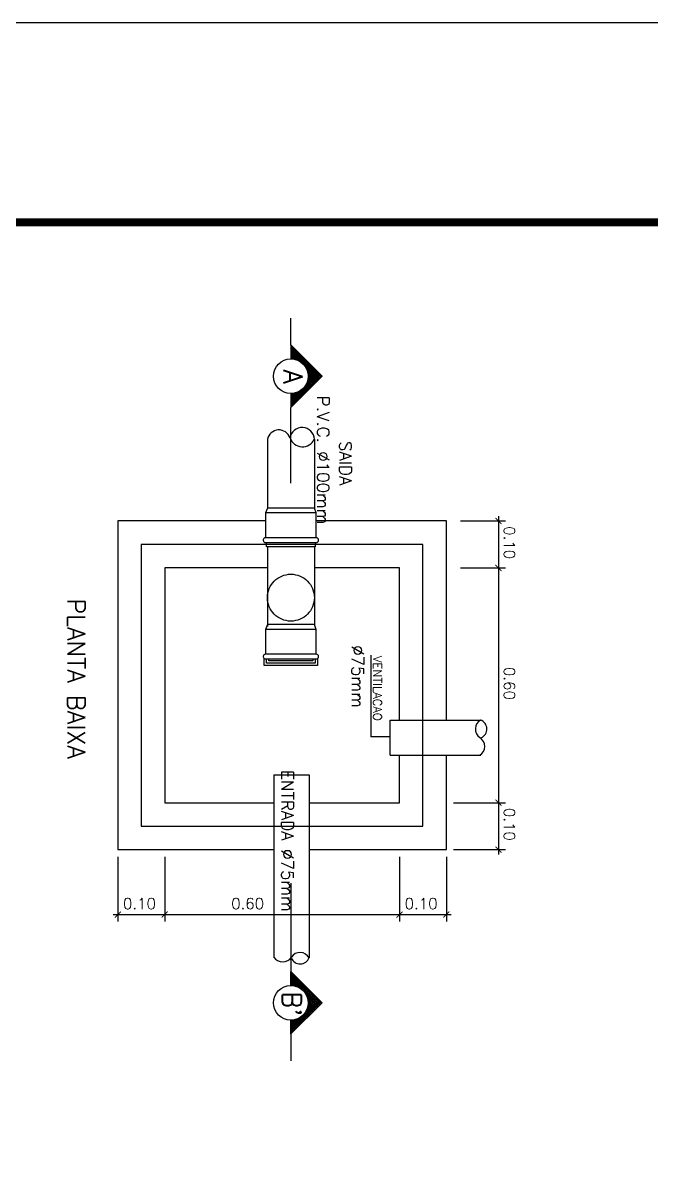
# Model space of a CAD drawing. Header units: millimetres. Extents: x 1904 to 2142, y -1319 to -1235.
# Drawn here: x 1951.95 to 1959.83, y -1249.12 to -1234.92 of the extents above; entities that cross this region are included whole.
import ezdxf
from ezdxf.enums import TextEntityAlignment as Align

# ---------------------------------------------------------------- set-up
doc = ezdxf.new("R2010")
doc.units = ezdxf.units.MM
doc.header["$LTSCALE"] = 30
doc.linetypes.add('CENTER2', pattern=[28.575, 19.05, -3.175, 3.175, -3.175])
doc.linetypes.add('HIDDEN', pattern=[0.375, 0.25, -0.125])
doc.layers.get('0').update_dxf_attribs({"linetype": 'CONTINUOUS'})
for name, color, linetype in [('A-LAYOUT', 7, 'CONTINUOUS'), ('DETALLHES_CAIXAS', 6, 'CONTINUOUS'), ("PRANCHA - PROJETU'S", 7, 'CONTINUOUS'), ('TXT_1', 2, 'CONTINUOUS'), ('TXT_2', 6, 'CONTINUOUS')]:
    doc.layers.add(name, color=color, linetype=linetype)
doc.styles.add('ADITIVOCAD', font='ROMANS.shx')
doc.styles.add('ROMANS', font='simplex.shx', dxfattribs={"height": 6})

# ---------------------------------------------------------------- blocks, each defined once
blk = doc.blocks.new('ADFSGASDFG')
at = {"layer": "PRANCHA - PROJETU'S", "color": 1}
blk.add_line((276.578, 107.346), (276.578, 47.946), dxfattribs=at)
at = {"layer": "PRANCHA - PROJETU'S", "color": 4, "const_width": 0.1}
blk.add_lwpolyline([(279.078, 106.346), (359.678, 106.346), (359.678, 48.946), (279.078, 48.946)], close=True, dxfattribs=at)
blk = doc.blocks.new('*X102')
at = {"color": 0}
for p, q in [((101.59, 65.457), (101.923, 65.79)), ((102.251, 65.457), (101.919, 65.789)), ((101.608, 65.457), (101.932, 65.781)), ((101.626, 65.457), (101.941, 65.772)), ((101.643, 65.457), (101.95, 65.763)), ((101.661, 65.457), (101.958, 65.755)), ((101.851, 65.627), (101.804, 65.674)), ((101.864, 65.632), (101.813, 65.683)), ((101.878, 65.636), (101.822, 65.692)), ((101.892, 65.639), (101.831, 65.701)), ((101.908, 65.641), (101.84, 65.709)), ((101.847, 65.626), (101.967, 65.746)), ((101.925, 65.641), (101.848, 65.718)), ((101.944, 65.64), (101.857, 65.727)), ((101.966, 65.636), (101.866, 65.736)), ((101.874, 65.635), (101.976, 65.737)), ((101.993, 65.627), (101.875, 65.745)), ((102.035, 65.602), (101.884, 65.754)), ((102.198, 65.457), (101.893, 65.762)), ((101.897, 65.64), (101.985, 65.728)), ((102.216, 65.457), (101.901, 65.771)), ((102.233, 65.457), (101.91, 65.78)), ((101.916, 65.641), (101.994, 65.719)), ((101.933, 65.641), (102.003, 65.71)), ((101.949, 65.639), (102.011, 65.702)), ((101.964, 65.636), (102.02, 65.693)), ((101.978, 65.633), (102.029, 65.684)), ((101.991, 65.628), (102.038, 65.675)), ((102.003, 65.622), (102.047, 65.666)), ((101.74, 65.49), (101.68, 65.55)), ((101.744, 65.505), (101.689, 65.559)), ((101.748, 65.518), (101.698, 65.568)), ((101.753, 65.531), (101.707, 65.577)), ((101.759, 65.543), (101.716, 65.586)), ((101.765, 65.554), (101.725, 65.594)), ((101.772, 65.565), (101.733, 65.603)), ((101.78, 65.575), (101.742, 65.612)), ((101.788, 65.584), (101.751, 65.621)), ((101.797, 65.593), (101.76, 65.63)), ((101.807, 65.601), (101.769, 65.639)), ((101.817, 65.609), (101.778, 65.648)), ((101.827, 65.615), (101.787, 65.656)), ((101.839, 65.622), (101.795, 65.665)), ((102.015, 65.616), (102.056, 65.657)), ((102.025, 65.609), (102.065, 65.649)), ((102.036, 65.602), (102.073, 65.64)), ((102.045, 65.594), (102.082, 65.631)), ((102.054, 65.585), (102.091, 65.622)), ((102.062, 65.576), (102.1, 65.613)), ((102.18, 65.457), (102.067, 65.571)), ((102.07, 65.566), (102.109, 65.604)), ((102.077, 65.555), (102.118, 65.595)), ((102.084, 65.544), (102.126, 65.587)), ((102.09, 65.532), (102.135, 65.578)), ((102.095, 65.52), (102.144, 65.569)), ((102.099, 65.506), (102.153, 65.56)), ((102.102, 65.492), (102.162, 65.551)), ((101.597, 65.457), (101.592, 65.462)), ((101.615, 65.457), (101.601, 65.471)), ((101.632, 65.457), (101.61, 65.48)), ((101.65, 65.457), (101.619, 65.488)), ((101.668, 65.457), (101.627, 65.497)), ((101.685, 65.457), (101.636, 65.506)), ((101.703, 65.457), (101.645, 65.515)), ((101.721, 65.457), (101.654, 65.524)), ((101.737, 65.458), (101.663, 65.533)), ((101.738, 65.475), (101.672, 65.541)), ((101.679, 65.457), (101.753, 65.531)), ((101.696, 65.457), (101.744, 65.504)), ((101.714, 65.457), (101.739, 65.482)), ((101.732, 65.457), (101.737, 65.463)), ((102.163, 65.457), (102.092, 65.528)), ((102.145, 65.457), (102.1, 65.502)), ((102.127, 65.457), (102.104, 65.48)), ((102.105, 65.477), (102.171, 65.542)), ((102.106, 65.46), (102.179, 65.534)), ((102.109, 65.457), (102.106, 65.461)), ((102.121, 65.457), (102.188, 65.525)), ((102.138, 65.457), (102.197, 65.516)), ((102.156, 65.457), (102.206, 65.507)), ((102.174, 65.457), (102.215, 65.498)), ((102.191, 65.457), (102.224, 65.489)), ((102.209, 65.457), (102.232, 65.481)), ((102.227, 65.457), (102.241, 65.472)), ((102.244, 65.457), (102.25, 65.463))]:
    blk.add_line(p, q, dxfattribs=at)

msp = doc.modelspace()

# ---------------------------------------------------------------- linework, layer by layer
at = {"layer": 'A-LAYOUT'}
for p, q in [((1955.629, -1241.06), (1954.994, -1241.06)), ((1957.913, -1241.16), (1957.913, -1241.748)), ((1955.629, -1242.518), (1954.994, -1242.518)), ((1956.313, -1242.84), (1956.313, -1243.863)), ((1956.554, -1243.654), (1957.691, -1243.654)), ((1956.554, -1244.095), (1956.554, -1243.654)), ((1956.554, -1243.863), (1956.313, -1243.863)), ((1956.554, -1244.095), (1957.691, -1244.095)), ((1955.098, -1244.339), (1955.098, -1246.633)), ((1955.098, -1244.339), (1955.54, -1244.339)), ((1955.54, -1244.339), (1955.54, -1246.633))]:
    msp.add_line(p, q, dxfattribs=at)
at = {"layer": 'A-LAYOUT', "linetype": 'ByBlock'}
for p, q in [((1957.437, -1241.16), (1958.001, -1241.16)), ((1957.913, -1241.101), (1957.913, -1241.807)), ((1957.437, -1241.748), (1958.001, -1241.748)), ((1957.437, -1241.748), (1958.001, -1241.748)), ((1957.913, -1241.69), (1957.913, -1244.748)), ((1957.348, -1244.689), (1958.001, -1244.689)), ((1957.348, -1244.689), (1958.001, -1244.689)), ((1957.913, -1244.63), (1957.913, -1245.336)), ((1957.348, -1245.277), (1958.001, -1245.277)), ((1953.143, -1245.366), (1953.143, -1246.179)), ((1953.731, -1245.366), (1953.731, -1246.179)), ((1953.731, -1245.366), (1953.731, -1246.179)), ((1956.672, -1245.366), (1956.672, -1246.179)), ((1956.672, -1245.366), (1956.672, -1246.179)), ((1957.26, -1245.366), (1957.26, -1246.179)), ((1953.084, -1246.091), (1953.79, -1246.091)), ((1953.672, -1246.091), (1956.731, -1246.091)), ((1956.613, -1246.091), (1957.319, -1246.091))]:
    msp.add_line(p, q, dxfattribs=at)
at = {"layer": 'A-LAYOUT', "linetype": 'HIDDEN', "ltscale": 0.5}
for p, q in [((1956.966, -1241.454), (1953.437, -1241.454)), ((1953.437, -1241.454), (1953.437, -1244.983)), ((1956.966, -1244.983), (1956.966, -1241.454)), ((1953.437, -1244.983), (1956.966, -1244.983))]:
    msp.add_line(p, q, dxfattribs=at)
at = {"layer": 'A-LAYOUT'}
for points in [[(1955.017, -1240.137), (1955.017, -1241)], [(1955.606, -1240.137), (1955.606, -1241)], [(1955.629, -1241.371), (1955.629, -1241.06), (1955.606, -1241), (1955.017, -1241), (1954.994, -1241.06), (1954.994, -1241.371)], [(1955.617, -1241.43), (1955.617, -1241.483), (1955.006, -1241.483), (1955.006, -1241.43)], [(1955.017, -1241.483), (1955.017, -1242.481)], [(1955.606, -1241.483), (1955.606, -1242.458)], [(1955.629, -1242.829), (1955.629, -1242.518), (1955.606, -1242.458), (1955.017, -1242.458), (1954.994, -1242.518), (1954.994, -1242.829)], [(1955.647, -1242.888), (1955.647, -1242.971), (1954.976, -1242.971), (1954.976, -1242.888)], [(1955.617, -1242.888), (1955.617, -1242.941), (1955.006, -1242.941), (1955.006, -1242.888)], [(1955.588, -1242.888), (1955.588, -1242.912), (1955.035, -1242.912), (1955.035, -1242.888)]]:
    msp.add_lwpolyline(points, dxfattribs=at)
at = {"layer": 'A-LAYOUT', "linetype": 'ByBlock', "const_width": 0.0115}
for points in [[(1957.951, -1241.198), (1957.875, -1241.122)], [(1957.951, -1241.787), (1957.875, -1241.71)], [(1957.875, -1241.71), (1957.951, -1241.787)], [(1957.875, -1244.651), (1957.951, -1244.727)], [(1957.951, -1244.727), (1957.875, -1244.651)], [(1957.875, -1245.239), (1957.951, -1245.316)], [(1953.181, -1246.053), (1953.105, -1246.129)], [(1953.769, -1246.053), (1953.693, -1246.129)], [(1953.693, -1246.129), (1953.769, -1246.053)], [(1956.634, -1246.129), (1956.71, -1246.053)], [(1956.71, -1246.053), (1956.634, -1246.129)], [(1957.222, -1246.129), (1957.298, -1246.053)]]:
    msp.add_lwpolyline(points, dxfattribs=at)
at = {"layer": 'A-LAYOUT'}
for points in [[(1954.966, -1241.398), (1954.966, -1241.404, 0.414214), (1954.992, -1241.43), (1955.633, -1241.43, 0.414214), (1955.659, -1241.404), (1955.659, -1241.398, 0.414214), (1955.633, -1241.371), (1954.992, -1241.371, 0.414214)], [(1954.966, -1242.856), (1954.966, -1242.862, 0.414214), (1954.992, -1242.888), (1955.633, -1242.888, 0.414214), (1955.659, -1242.862), (1955.659, -1242.856, 0.414214), (1955.633, -1242.829), (1954.992, -1242.829, 0.414214)]]:
    msp.add_lwpolyline(points, format="xyb", close=True, dxfattribs=at)
at = {"layer": 'A-LAYOUT', "linetype": 'HIDDEN'}
msp.add_circle((1955.312, -1242.121), 0.294, dxfattribs=at)
at = {"layer": 'A-LAYOUT'}
for centre, radius, start, end in [((1955.162, -1240.168), 0.148, 18.8635, 168.1185), ((1955.453, -1240.143), 0.153, 1.971, 171.4768), ((1955.457, -1240.067), 0.164, 198.8635, 334.5843), ((1957.751, -1243.767), 0.128, 117.9019, 236.9301), ((1957.648, -1243.766), 0.119, 293.2479, 70.1992), ((1957.609, -1243.985), 0.132, 303.0699, 56.9301), ((1955.426, -1246.693), 0.128, 27.9019, 146.9301), ((1955.209, -1246.551), 0.132, 213.0699, 326.9301), ((1955.428, -1246.589), 0.119, 203.2479, 340.1992)]:
    msp.add_arc(centre, radius, start, end, dxfattribs=at)
at = {"layer": 'DETALLHES_CAIXAS'}
for p, q in [((1954.994, -1241.16), (1953.143, -1241.16)), ((1953.143, -1241.16), (1953.143, -1245.277)), ((1957.26, -1241.16), (1955.629, -1241.16)), ((1957.26, -1243.654), (1957.26, -1241.16)), ((1955.017, -1241.748), (1953.731, -1241.748)), ((1953.731, -1241.748), (1953.731, -1244.689)), ((1956.672, -1241.748), (1955.606, -1241.748)), ((1956.672, -1243.654), (1956.672, -1241.748)), ((1956.672, -1244.689), (1956.672, -1244.095)), ((1957.26, -1245.277), (1957.26, -1244.095)), ((1953.731, -1244.689), (1955.098, -1244.689)), ((1955.54, -1244.689), (1956.672, -1244.689)), ((1953.143, -1245.277), (1955.098, -1245.277)), ((1955.54, -1245.277), (1957.26, -1245.277))]:
    msp.add_line(p, q, dxfattribs=at)
at = {"layer": 'TXT_1'}
for p, q in [((1955.311, -1238.955), (1955.311, -1239.131)), ((1955.311, -1238.955), (1955.704, -1239.348)), ((1955.704, -1239.348), (1955.311, -1239.741)), ((1955.311, -1239.565), (1955.311, -1239.741)), ((1955.704, -1247.196), (1955.311, -1246.803)), ((1955.311, -1246.98), (1955.311, -1246.803)), ((1955.311, -1247.589), (1955.311, -1247.413))]:
    msp.add_line(p, q, dxfattribs=at)
for centre in [(1955.311, -1239.348), (1955.311, -1247.196)]:
    msp.add_circle(centre, 0.217, dxfattribs=at)
at = {"layer": 'TXT_2', "linetype": 'CENTER2'}
for p, q in [((1955.311, -1238.955), (1955.311, -1238.62)), ((1955.311, -1240.685), (1955.311, -1239.741)), ((1955.311, -1245.697), (1955.311, -1246.803)), ((1955.311, -1247.589), (1955.311, -1247.924))]:
    msp.add_line(p, q, dxfattribs=at)

# ---------------------------------------------------------------- block references
at = {"layer": "PRANCHA - PROJETU'S", "color": 1, "rotation": 270}
msp.add_blockref('ADFSGASDFG', (1856.322, -958.341), dxfattribs=at)
at = {"layer": 'TXT_1', "yscale": 1.176362552987934, "zscale": 1.176362552987666, "rotation": 270}
for p, xscale in [((1878.309, -1119.451), 1.176362552986596), ((1878.309, -1367.093), -1.176362552986596)]:
    msp.add_blockref('*X102', p, dxfattribs=dict(at, xscale=xscale))

# ---------------------------------------------------------------- texts
at = {"layer": 'A-LAYOUT', "style": 'ROMANS'}
for s, height, p in [('P.V.C. %%C100mm', 0.15293, (1955.717, -1239.592)), ('SAIDA ', 0.1529, (1955.997, -1240.16)), ('%%C75mm', 0.1529, (1956.151, -1242.716)), ('VENTILACAO', 0.1059, (1956.397, -1242.851)), ('ENTRADA %%C75mm', 0.15293, (1955.27, -1244.281))]:
    msp.add_text(s, height=height, rotation=270, dxfattribs=at).set_placement(p, align=Align.MIDDLE_LEFT)
for s, p in [('0.10', (1957.982, -1241.225)), ('0.60', (1957.982, -1242.989)), ('0.10', (1957.982, -1244.754))]:
    msp.add_text(s, height=0.1376, rotation=270, dxfattribs=at).set_placement(p)
for s, p in [('0.10', (1953.208, -1246.022)), ('0.60', (1954.564, -1246.022)), ('0.10', (1956.737, -1246.022))]:
    msp.add_text(s, height=0.1376, dxfattribs=at).set_placement(p)
at = {"layer": 'TXT_1', "style": 'ADITIVOCAD'}
for s, height, p in [('A', 0.235, (1955.338, -1239.355)), ('PLANTA BAIXA', 0.22057, (1952.624, -1243.136)), ("B'", 0.2353, (1955.324, -1247.21))]:
    msp.add_text(s, height=height, rotation=270, dxfattribs=at).set_placement(p, align=Align.MIDDLE)

doc.saveas('drawing.dxf')
